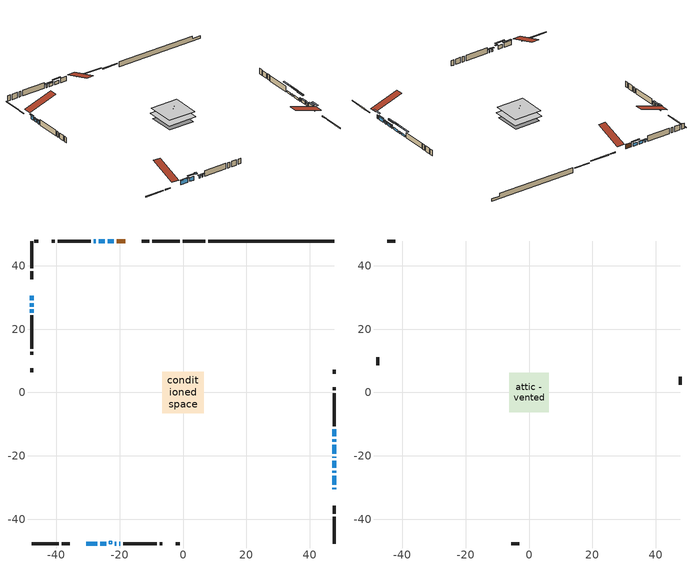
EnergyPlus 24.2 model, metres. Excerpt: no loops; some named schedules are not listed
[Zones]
conditioned space
 floor adiabatic (Floor4 construction): -1.8,-1.8 -1.8,1.8 1.8,1.8 1.8,-1.8 z0.46
 floor adiabatic (AdiabaticFloorConstruction): -6.54,-6.54 -6.54,6.54 6.54,6.54 6.54,-6.54 z0.46
 floor foundation (Slab1 construction): -5.75,-5.75 -5.75,5.75 5.75,5.75 5.75,-5.75 z-1.83
 floor foundation (Slab2 construction): -1.8,-1.8 -1.8,1.8 1.8,1.8 1.8,-1.8 z-0.23
 floor foundation (Slab3 construction): -2.02,-2.02 -2.02,2.02 2.02,2.02 2.02,-2.02 z0
 wall outside (RimJoist1 construction): -1.05,47.84 -9.7,47.84 / -47.84,-47.84 -39.19,-47.84 / -47.84,47.84 -47.84,39.19 / 47.84,-47.84 47.84,-39.19 z0.46:0.76
 wall outside (RimJoist2 construction): -10.63,47.84 -13.06,47.84 / -38.26,-47.84 -35.83,-47.84 / -47.84,38.26 -47.84,35.83 / 47.84,-38.26 47.84,-35.83 z0.46:0.76
 wall outside (AdiabaticWallConstruction 1): -18.27,47.84 -20.97,47.84 z0.46:2.49
 wall outside (AdiabaticWallConstruction): 47.84,-30.62 47.84,-30.06 / -47.84,28.16 -47.84,27.15 / 47.84,-20.6 47.84,-20.29 z0.46:2.09; -47.84,30.62 -47.84,29.09 / -30.62,-47.84 -27.06,-47.84 z0.46:2.49; -47.84,26.22 -47.84,25.25 / -26.13,-47.84 -24.25,-47.84 z0.46:2.14; 47.84,-29.13 47.84,-26.33 z0.46:2.24; 47.84,-25.41 47.84,-24.64 / 47.84,-23.71 47.84,-21.53 / -21.9,47.84 -23.78,47.84 / -24.71,47.84 -26.59,47.84 / -27.52,47.84 -28.13,47.84 z0.46:1.78; 47.84,-19.37 47.84,-16.47 / 47.84,-15.54 47.84,-14.78 / 47.84,-13.85 47.84,-11.66 / -21.52,-47.84 -21.01,-47.84 / -20.08,-47.84 -19.77,-47.84 z0.46:1.32
 wall outside (Wall1 construction): -29.06,47.84 -39.56,47.84 / -18.84,-47.84 -8.34,-47.84 / -47.84,24.32 -47.84,13.82 / 47.84,-10.73 47.84,-0.23 z0.46:2.9
 wall outside (Wall2 construction): -40.49,47.84 -41.38,47.84 / -7.41,-47.84 -6.52,-47.84 / -47.84,12.89 -47.84,11.99 / 47.84,0.7 47.84,1.59 z0.46:2.9
 wall outside (Wall6 construction): -45.68,47.84 -46.91,47.84 / -2.22,-47.84 -0.99,-47.84 / -47.84,7.7 -47.84,6.47 / 47.84,5.89 47.84,7.12 z0.46:2.9
 wall foundation (FoundationWall1 construction): 7.91,47.84,-1.83 7.91,47.84,0.46 43.85,47.84,0.46 43.85,47.84,-0.8 47.84,47.84,-0.8 47.84,47.84,-1.83
 wall foundation (FoundationWall2 construction): 6.98,47.84 -0.12,47.84 z-0.23:0.07
 window (WindowConstruction 11): 47.84,-30.62 47.84,-30.06 z0.46:2.08
 window (WindowConstruction 3): -47.84,30.62 -47.84,29.09 z0.46:2.49
 window (WindowConstruction 4): -47.84,28.16 -47.84,27.15 z0.46:2.08
 window (WindowConstruction 5): -30.62,-47.84 -27.06,-47.84 z0.46:2.49
 window (WindowConstruction 6): -47.84,26.22 -47.84,25.25 z0.46:2.14
 window (WindowConstruction 7): -26.13,-47.84 -24.25,-47.84 z0.46:2.14
 window (WindowConstruction 8): 47.84,-29.13 47.84,-26.33 z0.46:2.24
 window (WindowConstruction 9): 47.84,-25.4 47.84,-24.64 z0.46:1.78
 window (WindowConstruction 10): 47.84,-23.71 47.84,-21.53 z0.46:1.78
 window (WindowConstruction 12): 47.84,-20.6 47.84,-20.29 z0.46:2.08
 window (WindowConstruction 15): 47.84,-19.36 47.84,-16.47 z0.46:1.32
 window (WindowConstruction 16): 47.84,-15.54 47.84,-14.78 z0.46:1.32
 window (WindowConstruction 17): 47.84,-13.85 47.84,-11.66 z0.46:1.32
 window (WindowConstruction 13): -21.52,-47.84 -21.01,-47.84 z0.46:1.32
 window (WindowConstruction 14): -20.08,-47.84 -19.77,-47.84 z0.46:1.32
 window (WindowConstruction): -21.9,47.84 -23.78,47.84 z0.46:1.78
 window (WindowConstruction 1): -24.71,47.84 -26.59,47.84 z0.46:1.78
 window (WindowConstruction 2): -27.52,47.84 -28.13,47.84 z0.46:1.78
 door (Door): -18.27,47.84 -20.97,47.84 z0.46:2.49
 ceiling adiabatic (AdiabaticFloorConstruction): 6.54,-6.54 6.54,6.54 -6.54,6.54 -6.54,-6.54 z0.46
 roof outside (AdiabaticRoofConstruction): -22.45,-47.84,2.9 -22.45,-47.01,3.18 -23.32,-47.01,3.18 -23.32,-47.84,2.9
 skylight (SkylightConstruction): -22.45,-47.84,2.9 -22.45,-47.01,3.18 -23.32,-47.01,3.18 -23.32,-47.84,2.9
attic - vented
 floor to conditioned space (Floor1 construction Reversed): -6.22,-6.22 -6.22,6.22 6.22,6.22 6.22,-6.22 z2.9
 floor to conditioned space (Floor2 construction Reversed): -0.52,-0.52 -0.52,0.52 0.52,0.52 0.52,-0.52 z2.9
 floor to conditioned space (Floor3 construction Reversed): -1.96,-1.96 -1.96,1.96 1.96,1.96 1.96,-1.96 z2.9
 wall outside (Wall3 construction): -42.31,47.84 -44.75,47.84 / -5.59,-47.84 -3.15,-47.84 / -47.84,11.07 -47.84,8.63 / 47.84,2.52 47.84,4.96 z0.46:2.9
 roof outside (Roof1 construction): -17.34,47.84,2.9 -17.34,35.1,7.15 -13.99,35.1,7.15 -13.99,47.84,2.9; -31.54,-47.84,2.9 -31.54,-35.1,7.15 -34.9,-35.1,7.15 -34.9,-47.84,2.9; -47.84,31.54,2.9 -35.1,31.54,7.15 -35.1,34.9,7.15 -47.84,34.9,2.9; 47.84,-31.54,2.9 35.1,-31.54,7.15 35.1,-34.9,7.15 47.84,-34.9,2.9
shading: 47.84,-28.44 47.84,-32.23 48.45,-32.23 48.45,-28.44 z3.7; -47.84,28.94 -47.84,30.76 -48.45,30.76 -48.45,28.94 z2.64; -47.84,27 -47.84,28.31 -48.45,28.31 -48.45,27 z2.23; -26.91,-47.84 -30.76,-47.84 -30.76,-48.45 -26.91,-48.45 z2.64; -47.84,25.1 -47.84,26.37 -48.45,26.37 -48.45,25.1 z2.29; -22.88,-47.84 -27.5,-47.84 -27.5,-48.45 -22.88,-48.45 z3.5; 47.84,-26.18 47.84,-29.28 48.45,-29.28 48.45,-26.18 z2.39; 47.84,-24.49 47.84,-25.55 48.45,-25.55 48.45,-24.49 z1.93; 47.84,-21.38 47.84,-23.86 48.45,-23.86 48.45,-21.38 z1.93; 47.84,-18.68 47.84,-22.22 48.45,-22.22 48.45,-18.68 z3.7; 47.84,-13.67 47.84,-22.17 48.45,-22.17 48.45,-13.67 z4.12; 47.84,-11.98 47.84,-18.34 48.45,-18.34 48.45,-11.98 z4.12; 47.84,-8.86 47.84,-16.65 48.45,-16.65 48.45,-8.86 z4.12; -20.4,-47.84 -22.13,-47.84 -22.13,-48.45 -20.4,-48.45 z1.93; -19.16,-47.84 -20.69,-47.84 -20.69,-48.45 -19.16,-48.45 z1.93; -24.85,47.84 -20.83,47.84 -20.83,48.3 -24.85,48.3 z2.85; -26.74,47.84 -24.56,47.84 -24.56,48.45 -26.74,48.45 z1.93; -28.28,47.84 -27.37,47.84 -27.37,48.45 -28.28,48.45 z1.93
[Building]
Building 1: Terrain=Suburbs
[Site:Location]
Halifax Intl AP_NS: Latitude {deg}=44.88; Longitude {deg}=-63.51; Time Zone {hr}=-4; Elevation {m}=145; Keep Site Location Information=Yes
[Site:GroundTemperature:Shallow]
3.15511, 1.33576, 1.19006, 2.05344, 5.51939, 8.9692, 11.96, 13.8546, 14.0156, 12.4746, 9.56009, 6.2161
[Site:WaterMainsTemperature]
Calculation Method=Schedule; Temperature Schedule=mains temperature schedule
[Material] Roughness=Rough; Thermal Absorptance=0.9
Name | Thickness {m} | Conductivity {W/m-K} | Density {kg/m3} | Specific Heat {J/kg-K} | Solar Absorptance | Visible Absorptance
asphalt or fiberglass shingles | 0.00635 | 0.162714 | 1121.4 | 1465.45 | 0.4 | 0.4
asphalt or fiberglass shingles 1 | 0.00635 | 0.162714 | 1121.4 | 1465.45 | 0.7 | 0.7
ceiling loosefill ins | 0.338667 | 0.0480833 | 16.02 | 1046.75 | 0.7 | 0.7
ceiling loosefill ins 1 | 0.0846667 | 0.0480833 | 16.02 | 1046.75 | 0.7 | 0.7
ceiling loosefill ins 2 | 0.254 | 0.0480833 | 16.02 | 1046.75 | 0.7 | 0.7
ceiling stud and cavity | 0.1397 | 0.231302 | 65.682 | 1177.47 | 0.7 | 0.7
ceiling stud and cavity 1 | 0.1397 | 0.114649 | 65.682 | 1177.47 | 0.7 | 0.7
ceiling stud and cavity 2 | 0.1397 | 0.132671 | 65.682 | 1177.47 | 0.7 | 0.7
concrete 4.0 in. | 0.1016 | 1.803125 | 2242.8 | 837.4 | 0.7 | 0.7
concrete 8.0 in. | 0.2032 | 1.803125 | 2242.8 | 837.4 | 0.7 | 0.7
door material | 0.04445 | 0.053851 | 512.64 | 1214.23 | 0.7 | 0.7
exterior vertical ins | 0.00272699 | 0.029427 | 32.04 | 1214.23 | 0.7 | 0.7
exterior vertical ins 1 | 0.000518347 | 0.029427 | 32.04 | 1214.23 | 0.7 | 0.7
floor covering | 0.0127 | 0.0433444 | 54.468 | 1339.84 | 0.6 | 0.6
floor rigid ins; rim joist rigid ins; wall rigid ins | 0.051816 | 0.029427 | 32.04 | 1214.23 | 0.7 | 0.7
floor rigid ins 1; roof rigid ins; wall rigid ins 1 | 0.512978 | 0.029427 | 32.04 | 1214.23 | 0.7 | 0.7
floor stud and cavity | 0.1397 | 0.117729 | 92.3553 | 1139.71 | 0.7 | 0.7
floor stud and cavity 1 | 0.1397 | 1.75129 | 37.0049 | 1207.88 | 0.7 | 0.7
furniture material conditioned space 1 | 0.1524 | 0.115458 | 640.8 | 1214.23 | 0.6 | 0.6
gypsum board | 0.0127 | 0.160291 | 801 | 837.4 | 0.6 | 0.6
gypsum board 1 | 0.0127 | 0.160291 | 801 | 837.4 | 0.7 | 0.7
osb sheathing 0.5 in. | 0.0127 | 0.115458 | 512.64 | 1214.23 | 0.7 | 0.7
osb sheathing 0.75 in. | 0.01905 | 0.115458 | 512.64 | 1214.23 | 0.7 | 0.7
osb sheathing 2.0 in. | 0.0508 | 0.115458 | 512.64 | 1214.23 | 0.7 | 0.7
rim joist stud and cavity | 0.0508 | 0.0391144 | 125.044 | 1163.47 | 0.6 | 0.6
rim joist stud and cavity 1 | 0.0508 | 0.0393814 | 125.044 | 1163.47 | 0.6 | 0.6
roof stud and cavity | 0.18415 | 1.78685 | 37.0049 | 1207.88 | 0.6 | 0.6
wall stud and cavity | 0.1397 | 0.192572 | 139.0536 | 1170.24 | 0.7 | 0.7
wall stud and cavity 1 | 0.1397 | 0.443252 | 139.0536 | 1170.24 | 0.7 | 0.7
wall stud and cavity 2 | 0.0889 | 6.9971 | 50.32683 | 1063.81 | 0.6 | 0.6
wall stud and cavity 3 | 0.1397 | 0.709132 | 139.0536 | 1170.24 | 0.7 | 0.7
wall stud and cavity 4 | 0.0889 | 0.380278 | 52.3479 | 1209.89 | 0.7 | 0.7
wall stud and cavity 5 | 0.0889 | 0.391764 | 83.0341 | 1211.67 | 0.7 | 0.7
wood siding | 0.0254 | 0.102417 | 544.68 | 1172.36 | 0.4 | 0.4
wood siding 1 | 0.00254 | 0.102417 | 544.68 | 1172.36 | 0.4 | 0.4
wood siding 2; wood siding 3; wood siding 4 | 0.0254 | 0.102417 | 544.68 | 1172.36 | 0.7 | 0.7
[WindowMaterial:SimpleGlazingSystem]
Name | U-Factor {W/m2-K} | Solar Heat Gain Coefficient
SkylightMaterial | 2.6563 | 0.6015
WindowMaterial | 1.94301 | 0.59
WindowMaterial 1 | 2.08553 | 0.5
WindowMaterial 10 | 2.765186 | 0.62
WindowMaterial 11 | 2.63573 | 0.35
WindowMaterial 12 | 2.750991 | 0.58
WindowMaterial 13 | 2.62437 | 0.34
WindowMaterial 14 | 1.975944 | 0.57
WindowMaterial 15 | 2.08837 | 0.49
WindowMaterial 16 | 1.989 | 0.56
WindowMaterial 2 | 2.06282 | 0.54
WindowMaterial 3 | 2.02875 | 0.54
WindowMaterial 4 | 2.04522 | 0.55
WindowMaterial 5 | 2.03159 | 0.54
WindowMaterial 6 | 1.92144 | 0.61
WindowMaterial 7 | 1.893613 | 0.62
WindowMaterial 8 | 2.04351 | 0.53
WindowMaterial 9 | 1.93393 | 0.6
[Construction]
AdiabaticFloorConstruction: floor stud and cavity 1, floor rigid ins 1, osb sheathing 0.75 in., floor covering
AdiabaticRoofConstruction: asphalt or fiberglass shingles 1, roof rigid ins, osb sheathing 0.75 in., roof stud and cavity
AdiabaticWallConstruction: wood siding 3, wall rigid ins 1, wall stud and cavity 4, gypsum board
AdiabaticWallConstruction 1: wood siding 4, wall rigid ins 1, wall stud and cavity 4, gypsum board
Door: door material
Floor1 construction Reversed: gypsum board, ceiling stud and cavity, ceiling loosefill ins
Floor2 construction Reversed: gypsum board, ceiling stud and cavity 1, ceiling loosefill ins 1
Floor3 construction Reversed: gypsum board, ceiling stud and cavity 2, ceiling loosefill ins 2
Floor4 construction: floor stud and cavity, floor rigid ins, osb sheathing 0.75 in., floor covering
FoundationWall1 construction; FoundationWall2 construction: concrete 8.0 in., gypsum board 1
furniture construction conditioned space 1: furniture material conditioned space 1
PartitionWallConstruction: gypsum board, wall stud and cavity 5, gypsum board
RimJoist1 construction: wood siding 2, rim joist rigid ins, osb sheathing 2.0 in., rim joist stud and cavity
RimJoist2 construction: wood siding 2, rim joist rigid ins, osb sheathing 2.0 in., rim joist stud and cavity 1
Roof1 construction: asphalt or fiberglass shingles
SkylightConstruction: SkylightMaterial
Slab1 construction; Slab2 construction; Slab3 construction: concrete 4.0 in.
Wall1 construction: wood siding, wall rigid ins, osb sheathing 0.5 in., wall stud and cavity, gypsum board
Wall2 construction: wood siding, wall rigid ins, osb sheathing 0.5 in., wall stud and cavity 1, gypsum board
Wall3 construction: wood siding 1, wall stud and cavity 2
Wall6 construction: wood siding, wall rigid ins, osb sheathing 0.5 in., wall stud and cavity 3, gypsum board
WindowConstruction; WindowConstruction 1: WindowMaterial
WindowConstruction 10: WindowMaterial 9
WindowConstruction 11: WindowMaterial 10
WindowConstruction 12: WindowMaterial 11
WindowConstruction 13: WindowMaterial 12
WindowConstruction 14: WindowMaterial 13
WindowConstruction 15: WindowMaterial 14
WindowConstruction 16: WindowMaterial 15
WindowConstruction 17: WindowMaterial 16
WindowConstruction 2: WindowMaterial 1
WindowConstruction 3: WindowMaterial 2
WindowConstruction 4: WindowMaterial 3
WindowConstruction 5: WindowMaterial 4
WindowConstruction 6: WindowMaterial 5
WindowConstruction 7: WindowMaterial 6
WindowConstruction 8: WindowMaterial 7
WindowConstruction 9: WindowMaterial 8
[Zone] Multiplier=1; Part of Total Floor Area=Yes
Name | Volume {m3}
attic - vented | 118.796
conditioned space | 775.3
[Space]
Name | Zone | Volume {m3}
attic - vented 1 | attic - vented | 118.796
conditioned space 1 | conditioned space | 775.3
[ZoneInfiltration:EffectiveLeakageArea]
infil attic - vented 1: Zone or Space=attic - vented 1; Schedule=Always On Discrete; Effective Air Leakage Area {cm2}=6130.52; Stack Coefficient=0.000464928; Wind Coefficient=1.45684e-05
[ZoneMixing]
whole house fan mix: Zone or Space=attic - vented; Schedule=Always On Continuous; Design Flow Rate Calculation Method=Flow/Zone; Design Flow Rate {m3/s}=0; Source Zone or Space=conditioned space
[SurfaceProperty:ExposedFoundationPerimeter] Exposed Perimeter Calculation Method=TotalExposedPerimeter
Name | Total Exposed Perimeter {m}
Slab1 | 39.929
Slab2 | 7.10199
Slab3 | 11.582
[InternalMass] Zone or ZoneList=conditioned space; Space or SpaceList=conditioned space 1
Name | Construction | Surface Area {m2}
furniture mass conditioned space 1 | furniture construction conditioned space 1 | 138.368
partition wall mass | PartitionWallConstruction | 332.93
[Lights]
interior lighting: Zone or ZoneList or Space or SpaceList=conditioned space 1; Schedule=interior lighting schedule; Design Level Calculation Method=LightingLevel; Lighting Level {W}=343.2; Return Air Fraction=0; Fraction Radiant=0.6; Fraction Visible=0.2; Fraction Replaceable=1
[People]
occupants: Zone or ZoneList or Space or SpaceList=conditioned space 1; Number of People Schedule=occupants schedule; Number of People Calculation Method=People; Number of People=3; Fraction Radiant=0.314171; Sensible Heat Fraction=0.56303; Activity Level Schedule=occupants activity schedule; Carbon Dioxide Generation Rate {m3/s-W}=0; Enable ASHRAE 55 Comfort Warnings=No; Mean Radiant Temperature Calculation Type=EnclosureAveraged
[ElectricEquipment] Zone or ZoneList or Space or SpaceList=conditioned space 1; Design Level Calculation Method=EquipmentLevel
Name | Schedule | Design Level {W} | Fraction Latent | Fraction Radiant | Fraction Lost
clothes dryer | clothes dryer schedule | 140.772 | 0.015 | 0.081 | 0.85
clothes washer | clothes washer schedule | 32.1985 | 0.03 | 0.162 | 0.7
cooking range | cooking range schedule | 215.147 | 0.08 | 0.432 | 0.2
dishwasher | dishwasher schedule | 66.8632 | 0.3 | 0.18 | 0.4
fridge | fridge schedule | 72.9452 | 0 | 0.6 | 0
mech vent bath fan 0 | mech vent bath fan 0 schedule | 50.2 | 0 | 0 | 1
mech vent house fan | mech vent house fan schedule | 0 | 0 | 0 | 1
mech vent house fan cfis | mech vent house fan cfis schedule | 0 | 0 | 0 | 0
misc plug loads | misc plug loads schedule | 494.7 | 0.045 | 0.513 | 0.1
whole house fan | Always On Discrete | 0 | 0 | 0 | 1
[OtherEquipment] Zone or ZoneList or Space or SpaceList=conditioned space 1; Design Level Calculation Method=EquipmentLevel
Name | Fuel Type | Schedule | Design Level {W} | Fraction Latent | Fraction Radiant | Fraction Lost
clothes dryer 1 | Electricity | clothes dryer schedule | 0 | 0.015 | 0.081 | 0.85
cooking range 1 | Electricity | cooking range schedule | 0 | 0.08 | 0.432 | 0.2
general water use latent | None | general water use schedule | 62.594 | 1 | 0 | 0
general water use sensible | None | general water use schedule | -61.6891 | 0 | 0.6 | 0
mech vent house fan latent load | None | Always On Discrete | 0 | 1 | 0 | 0
mech vent house fan sensible load | None | Always On Discrete | 0 | 0 | 0 | 0
water heater energy adjustment1 | Electricity | Always On Discrete | 0.01 | 0 | 0 | 1
[ZoneInfiltration:DesignFlowRate] Zone or ZoneList or Space or SpaceList=conditioned space 1; Schedule=Always On Discrete; Design Flow Rate Calculation Method=Flow/Zone; Design Flow Rate {m3/s}=0
infil flow; natural vent flow; whole house fan flow
[Foundation:Kiva] Initial Indoor Air Temperature {C}=18; Wall Depth Below Slab {m}=0.2032
Name | Wall Height Above Grade {m} | Custom Block Material Name 1 | Custom Block Depth 1 {m} | Custom Block X Position 1 {m} | Custom Block Z Position 1 {m}
Foundation Kiva 1 | 0.460004 | exterior vertical ins | 2.28999 | 0.2159 | 0
Foundation Kiva 2 | 0.0700126 | exterior vertical ins 1 | 0.300015 | 0.2159 | 0
Foundation Kiva 3 | 0.1016
[Foundation:Kiva:Settings]
Soil Conductivity {W/m-K}=0.849921; Soil Density {kg/m3}=1842.3; Soil Specific Heat {J/kg-K}=418.7; Ground Solar Absorptivity=0.9; Ground Thermal Absorptivity=0.9; Ground Surface Roughness {m}=0.03; Far-Field Width {m}=40; Deep-Ground Boundary Condition=ZeroFlux; Deep-Ground Depth {m}=40; Minimum Cell Dimension {m}=0.2; Maximum Cell Growth Coefficient=3; Simulation Timestep=Timestep
[Exterior:Lights]
exterior lighting: Schedule=exterior lighting schedule; Design Level {W}=75.6
[Schedule:Constant]
Name | Hourly Value
Always On Continuous; mech vent house fan schedule; mech vent house fan cfis schedule; Always On Discrete | 1
occupants activity schedule | 117.228
fridge schedule | 0
[Schedule:Week:Daily]
interior lighting schedule Week Rule - Jan1-Jan27: interior lighting schedule day, interior lighting schedule day, interior lighting schedule day, interior lighting schedule day, interior lighting schedule day, interior lighting schedule day, interior lighting schedule day, interior lighting schedule default day, interior lighting schedule default day, interior lighting schedule default day, interior lighting schedule default day, interior lighting schedule default day
interior lighting schedule Week Rule - Jan28-Feb3: interior lighting schedule day, interior lighting schedule day, interior lighting schedule day, interior lighting schedule day, interior lighting schedule day 1, interior lighting schedule day 1, interior lighting schedule day 1, interior lighting schedule default day, interior lighting schedule default day, interior lighting schedule default day, interior lighting schedule default day, interior lighting schedule default day
interior lighting schedule Week Rule - Feb4-Feb24: interior lighting schedule day 1, interior lighting schedule day 1, interior lighting schedule day 1, interior lighting schedule day 1, interior lighting schedule day 1, interior lighting schedule day 1, interior lighting schedule day 1, interior lighting schedule default day, interior lighting schedule default day, interior lighting schedule default day, interior lighting schedule default day, interior lighting schedule default day
interior lighting schedule Week Rule - Feb25-Mar3: interior lighting schedule day 1, interior lighting schedule day 1, interior lighting schedule day 1, interior lighting schedule day 1, interior lighting schedule day 2, interior lighting schedule day 2, interior lighting schedule day 2, interior lighting schedule default day, interior lighting schedule default day, interior lighting schedule default day, interior lighting schedule default day, interior lighting schedule default day
interior lighting schedule Week Rule - Mar4-Mar31: interior lighting schedule day 2, interior lighting schedule day 2, interior lighting schedule day 2, interior lighting schedule day 2, interior lighting schedule day 2, interior lighting schedule day 2, interior lighting schedule day 2, interior lighting schedule default day, interior lighting schedule default day, interior lighting schedule default day, interior lighting schedule default day, interior lighting schedule default day
interior lighting schedule Week Rule - Apr1-Apr28: interior lighting schedule day 3, interior lighting schedule day 3, interior lighting schedule day 3, interior lighting schedule day 3, interior lighting schedule day 3, interior lighting schedule day 3, interior lighting schedule day 3, interior lighting schedule default day, interior lighting schedule default day, interior lighting schedule default day, interior lighting schedule default day, interior lighting schedule default day
interior lighting schedule Week Rule - Apr29-May5: interior lighting schedule day 3, interior lighting schedule day 3, interior lighting schedule day 4, interior lighting schedule day 4, interior lighting schedule day 4, interior lighting schedule day 4, interior lighting schedule day 4, interior lighting schedule default day, interior lighting schedule default day, interior lighting schedule default day, interior lighting schedule default day, interior lighting schedule default day
interior lighting schedule Week Rule - May6-May26: interior lighting schedule day 4, interior lighting schedule day 4, interior lighting schedule day 4, interior lighting schedule day 4, interior lighting schedule day 4, interior lighting schedule day 4, interior lighting schedule day 4, interior lighting schedule default day, interior lighting schedule default day, interior lighting schedule default day, interior lighting schedule default day, interior lighting schedule default day
interior lighting schedule Week Rule - May27-Jun2: interior lighting schedule day 4, interior lighting schedule day 4, interior lighting schedule day 4, interior lighting schedule day 4, interior lighting schedule day 4, interior lighting schedule day 5, interior lighting schedule day 5, interior lighting schedule default day, interior lighting schedule default day, interior lighting schedule default day, interior lighting schedule default day, interior lighting schedule default day
interior lighting schedule Week Rule - Jun3-Jun30: interior lighting schedule day 5, interior lighting schedule day 5, interior lighting schedule day 5, interior lighting schedule day 5, interior lighting schedule day 5, interior lighting schedule day 5, interior lighting schedule day 5, interior lighting schedule default day, interior lighting schedule default day, interior lighting schedule default day, interior lighting schedule default day, interior lighting schedule default day
interior lighting schedule Week Rule - Jul1-Jul28: interior lighting schedule day 6, interior lighting schedule day 6, interior lighting schedule day 6, interior lighting schedule day 6, interior lighting schedule day 6, interior lighting schedule day 6, interior lighting schedule day 6, interior lighting schedule default day, interior lighting schedule default day, interior lighting schedule default day, interior lighting schedule default day, interior lighting schedule default day
interior lighting schedule Week Rule - Jul29-Aug4: interior lighting schedule day 6, interior lighting schedule day 6, interior lighting schedule day 6, interior lighting schedule day 7, interior lighting schedule day 7, interior lighting schedule day 7, interior lighting schedule day 7, interior lighting schedule default day, interior lighting schedule default day, interior lighting schedule default day, interior lighting schedule default day, interior lighting schedule default day
interior lighting schedule Week Rule - Aug5-Aug25: interior lighting schedule day 7, interior lighting schedule day 7, interior lighting schedule day 7, interior lighting schedule day 7, interior lighting schedule day 7, interior lighting schedule day 7, interior lighting schedule day 7, interior lighting schedule default day, interior lighting schedule default day, interior lighting schedule default day, interior lighting schedule default day, interior lighting schedule default day
interior lighting schedule Week Rule - Aug26-Sep1: interior lighting schedule day 7, interior lighting schedule day 7, interior lighting schedule day 7, interior lighting schedule day 7, interior lighting schedule day 7, interior lighting schedule day 7, interior lighting schedule day 8, interior lighting schedule default day, interior lighting schedule default day, interior lighting schedule default day, interior lighting schedule default day, interior lighting schedule default day
interior lighting schedule Week Rule - Sep2-Sep29: interior lighting schedule day 8, interior lighting schedule day 8, interior lighting schedule day 8, interior lighting schedule day 8, interior lighting schedule day 8, interior lighting schedule day 8, interior lighting schedule day 8, interior lighting schedule default day, interior lighting schedule default day, interior lighting schedule default day, interior lighting schedule default day, interior lighting schedule default day
interior lighting schedule Week Rule - Sep30-Oct6: interior lighting schedule day 8, interior lighting schedule day 9, interior lighting schedule day 9, interior lighting schedule day 9, interior lighting schedule day 9, interior lighting schedule day 9, interior lighting schedule day 9, interior lighting schedule default day, interior lighting schedule default day, interior lighting schedule default day, interior lighting schedule default day, interior lighting schedule default day
interior lighting schedule Week Rule - Oct7-Oct27: interior lighting schedule day 9, interior lighting schedule day 9, interior lighting schedule day 9, interior lighting schedule day 9, interior lighting schedule day 9, interior lighting schedule day 9, interior lighting schedule day 9, interior lighting schedule default day, interior lighting schedule default day, interior lighting schedule default day, interior lighting schedule default day, interior lighting schedule default day
interior lighting schedule Week Rule - Oct28-Nov3: interior lighting schedule day 9, interior lighting schedule day 9, interior lighting schedule day 9, interior lighting schedule day 9, interior lighting schedule day 10, interior lighting schedule day 10, interior lighting schedule day 10, interior lighting schedule default day, interior lighting schedule default day, interior lighting schedule default day, interior lighting schedule default day, interior lighting schedule default day
interior lighting schedule Week Rule - Nov4-Nov24: interior lighting schedule day 10, interior lighting schedule day 10, interior lighting schedule day 10, interior lighting schedule day 10, interior lighting schedule day 10, interior lighting schedule day 10, interior lighting schedule day 10, interior lighting schedule default day, interior lighting schedule default day, interior lighting schedule default day, interior lighting schedule default day, interior lighting schedule default day
interior lighting schedule Week Rule - Nov25-Dec1: interior lighting schedule day 10, interior lighting schedule day 10, interior lighting schedule day 10, interior lighting schedule day 10, interior lighting schedule day 10, interior lighting schedule day 10, interior lighting schedule day 11, interior lighting schedule default day, interior lighting schedule default day, interior lighting schedule default day, interior lighting schedule default day, interior lighting schedule default day
interior lighting schedule Week Rule - Dec2-Dec31: interior lighting schedule day 11, interior lighting schedule day 11, interior lighting schedule day 11, interior lighting schedule day 11, interior lighting schedule day 11, interior lighting schedule day 11, interior lighting schedule day 11, interior lighting schedule default day, interior lighting schedule default day, interior lighting schedule default day, interior lighting schedule default day, interior lighting schedule default day
occupants schedule Week Rule - Jan1-Dec31: occupants schedule day, occupants schedule day, occupants schedule day, occupants schedule day, occupants schedule day, occupants schedule day, occupants schedule day, occupants schedule default day, occupants schedule default day, occupants schedule default day, occupants schedule default day, occupants schedule default day
clothes dryer schedule Week Rule - Jan1-Dec31: clothes dryer schedule day, clothes dryer schedule day, clothes dryer schedule day, clothes dryer schedule day, clothes dryer schedule day, clothes dryer schedule day, clothes dryer schedule day, clothes dryer schedule default day, clothes dryer schedule default day, clothes dryer schedule default day, clothes dryer schedule default day, clothes dryer schedule default day
clothes washer schedule Week Rule - Jan1-Dec31: clothes washer schedule day, clothes washer schedule day, clothes washer schedule day, clothes washer schedule day, clothes washer schedule day, clothes washer schedule day, clothes washer schedule day, clothes washer schedule default day, clothes washer schedule default day, clothes washer schedule default day, clothes washer schedule default day, clothes washer schedule default day
cooking range schedule Week Rule - Jan1-Dec31: cooking range schedule day, cooking range schedule day, cooking range schedule day, cooking range schedule day, cooking range schedule day, cooking range schedule day, cooking range schedule day, cooking range schedule default day, cooking range schedule default day, cooking range schedule default day, cooking range schedule default day, cooking range schedule default day
dishwasher schedule Week Rule - Jan1-Dec31: dishwasher schedule day, dishwasher schedule day, dishwasher schedule day, dishwasher schedule day, dishwasher schedule day, dishwasher schedule day, dishwasher schedule day, dishwasher schedule default day, dishwasher schedule default day, dishwasher schedule default day, dishwasher schedule default day, dishwasher schedule default day
mech vent bath fan 0 schedule Week Rule - Jan1-Dec31: mech vent bath fan 0 schedule day, mech vent bath fan 0 schedule day, mech vent bath fan 0 schedule day, mech vent bath fan 0 schedule day, mech vent bath fan 0 schedule day, mech vent bath fan 0 schedule day, mech vent bath fan 0 schedule day, mech vent bath fan 0 schedule default day, mech vent bath fan 0 schedule default day, mech vent bath fan 0 schedule default day, mech vent bath fan 0 schedule default day, mech vent bath fan 0 schedule default day
misc plug loads schedule Week Rule - Jan1-Dec31: misc plug loads schedule day, misc plug loads schedule day, misc plug loads schedule day, misc plug loads schedule day, misc plug loads schedule day, misc plug loads schedule day, misc plug loads schedule day, misc plug loads schedule default day, misc plug loads schedule default day, misc plug loads schedule default day, misc plug loads schedule default day, misc plug loads schedule default day
general water use schedule Week Rule - Jan1-Dec31: general water use schedule day, general water use schedule day, general water use schedule day, general water use schedule day, general water use schedule day, general water use schedule day, general water use schedule day, general water use schedule default day, general water use schedule default day, general water use schedule default day, general water use schedule default day, general water use schedule default day
exterior lighting schedule Week Rule - Jan1-Jan27: exterior lighting schedule day, exterior lighting schedule day, exterior lighting schedule day, exterior lighting schedule day, exterior lighting schedule day, exterior lighting schedule day, exterior lighting schedule day, exterior lighting schedule default day, exterior lighting schedule default day, exterior lighting schedule default day, exterior lighting schedule default day, exterior lighting schedule default day
exterior lighting schedule Week Rule - Jan28-Feb3: exterior lighting schedule day, exterior lighting schedule day, exterior lighting schedule day, exterior lighting schedule day, exterior lighting schedule day 1, exterior lighting schedule day 1, exterior lighting schedule day 1, exterior lighting schedule default day, exterior lighting schedule default day, exterior lighting schedule default day, exterior lighting schedule default day, exterior lighting schedule default day
exterior lighting schedule Week Rule - Feb4-Feb24: exterior lighting schedule day 1, exterior lighting schedule day 1, exterior lighting schedule day 1, exterior lighting schedule day 1, exterior lighting schedule day 1, exterior lighting schedule day 1, exterior lighting schedule day 1, exterior lighting schedule default day, exterior lighting schedule default day, exterior lighting schedule default day, exterior lighting schedule default day, exterior lighting schedule default day
exterior lighting schedule Week Rule - Feb25-Mar3: exterior lighting schedule day 1, exterior lighting schedule day 1, exterior lighting schedule day 1, exterior lighting schedule day 1, exterior lighting schedule day 2, exterior lighting schedule day 2, exterior lighting schedule day 2, exterior lighting schedule default day, exterior lighting schedule default day, exterior lighting schedule default day, exterior lighting schedule default day, exterior lighting schedule default day
exterior lighting schedule Week Rule - Mar4-Mar31: exterior lighting schedule day 2, exterior lighting schedule day 2, exterior lighting schedule day 2, exterior lighting schedule day 2, exterior lighting schedule day 2, exterior lighting schedule day 2, exterior lighting schedule day 2, exterior lighting schedule default day, exterior lighting schedule default day, exterior lighting schedule default day, exterior lighting schedule default day, exterior lighting schedule default day
exterior lighting schedule Week Rule - Apr1-Apr28: exterior lighting schedule day 3, exterior lighting schedule day 3, exterior lighting schedule day 3, exterior lighting schedule day 3, exterior lighting schedule day 3, exterior lighting schedule day 3, exterior lighting schedule day 3, exterior lighting schedule default day, exterior lighting schedule default day, exterior lighting schedule default day, exterior lighting schedule default day, exterior lighting schedule default day
[Schedule:Year]
interior lighting schedule: interior lighting schedule Week Rule - Jan1-Jan27, 1, 1, 1, 27, interior lighting schedule Week Rule - Jan28-Feb3, 1, 28, 2, 3, interior lighting schedule Week Rule - Feb4-Feb24, 2, 4, 2, 24, interior lighting schedule Week Rule - Feb25-Mar3, 2, 25, 3, 3, interior lighting schedule Week Rule - Mar4-Mar31, 3, 4, 3, 31, interior lighting schedule Week Rule - Apr1-Apr28, 4, 1, 4, 28, interior lighting schedule Week Rule - Apr29-May5, 4, 29, 5, 5, interior lighting schedule Week Rule - May6-May26, 5, 6, 5, 26, interior lighting schedule Week Rule - May27-Jun2, 5, 27, 6, 2, interior lighting schedule Week Rule - Jun3-Jun30, 6, 3, 6, 30, interior lighting schedule Week Rule - Jul1-Jul28, 7, 1, 7, 28, interior lighting schedule Week Rule - Jul29-Aug4, 7, 29, 8, 4, interior lighting schedule Week Rule - Aug5-Aug25, 8, 5, 8, 25, interior lighting schedule Week Rule - Aug26-Sep1, 8, 26, 9, 1, interior lighting schedule Week Rule - Sep2-Sep29, 9, 2, 9, 29, interior lighting schedule Week Rule - Sep30-Oct6, 9, 30, 10, 6, interior lighting schedule Week Rule - Oct7-Oct27, 10, 7, 10, 27, interior lighting schedule Week Rule - Oct28-Nov3, 10, 28, 11, 3, interior lighting schedule Week Rule - Nov4-Nov24, 11, 4, 11, 24, interior lighting schedule Week Rule - Nov25-Dec1, 11, 25, 12, 1, interior lighting schedule Week Rule - Dec2-Dec31, 12, 2, 12, 31
occupants schedule: occupants schedule Week Rule - Jan1-Dec31, 1, 1, 12, 31
clothes dryer schedule: clothes dryer schedule Week Rule - Jan1-Dec31, 1, 1, 12, 31
clothes washer schedule: clothes washer schedule Week Rule - Jan1-Dec31, 1, 1, 12, 31
cooking range schedule: cooking range schedule Week Rule - Jan1-Dec31, 1, 1, 12, 31
dishwasher schedule: dishwasher schedule Week Rule - Jan1-Dec31, 1, 1, 12, 31
mech vent bath fan 0 schedule: mech vent bath fan 0 schedule Week Rule - Jan1-Dec31, 1, 1, 12, 31
misc plug loads schedule: misc plug loads schedule Week Rule - Jan1-Dec31, 1, 1, 12, 31
general water use schedule: general water use schedule Week Rule - Jan1-Dec31, 1, 1, 12, 31
exterior lighting schedule: exterior lighting schedule Week Rule - Jan1-Jan27, 1, 1, 1, 27, exterior lighting schedule Week Rule - Jan28-Feb3, 1, 28, 2, 3, exterior lighting schedule Week Rule - Feb4-Feb24, 2, 4, 2, 24, exterior lighting schedule Week Rule - Feb25-Mar3, 2, 25, 3, 3, exterior lighting schedule Week Rule - Mar4-Mar31, 3, 4, 3, 31, exterior lighting schedule Week Rule - Apr1-Apr28, 4, 1, 4, 28, exterior lighting schedule Week Rule - Apr29-May5, 4, 29, 5, 5, exterior lighting schedule Week Rule - May6-May26, 5, 6, 5, 26, exterior lighting schedule Week Rule - May27-Jun2, 5, 27, 6, 2, exterior lighting schedule Week Rule - Jun3-Jun30, 6, 3, 6, 30, exterior lighting schedule Week Rule - Jul1-Jul28, 7, 1, 7, 28, exterior lighting schedule Week Rule - Jul29-Aug4, 7, 29, 8, 4, exterior lighting schedule Week Rule - Aug5-Aug25, 8, 5, 8, 25, exterior lighting schedule Week Rule - Aug26-Sep1, 8, 26, 9, 1, exterior lighting schedule Week Rule - Sep2-Sep29, 9, 2, 9, 29, exterior lighting schedule Week Rule - Sep30-Oct6, 9, 30, 10, 6, exterior lighting schedule Week Rule - Oct7-Oct27, 10, 7, 10, 27, exterior lighting schedule Week Rule - Oct28-Nov3, 10, 28, 11, 3, exterior lighting schedule Week Rule - Nov4-Nov24, 11, 4, 11, 24, exterior lighting schedule Week Rule - Nov25-Dec1, 11, 25, 12, 1, exterior lighting schedule Week Rule - Dec2-Dec31, 12, 2, 12, 31
[Schedule:Compact]
mains temperature schedule: Through: 01/01, For: AllDays, Until: 24:00, 7.41, Through: 01/02, For: AllDays, Until: 24:00, 7.34833, Through: 01/03, For: AllDays, Until: 24:00, 7.28778, Through: 01/04, For: AllDays, Until: 24:00, 7.22889, Through: 01/05, For: AllDays, Until: 24:00, 7.17056, Through: 01/06, For: AllDays, Until: 24:00, 7.11333, Through: 01/07, For: AllDays, Until: 24:00, 7.05722, Through: 01/08, For: AllDays, Until: 24:00, 7.00167, Through: 01/09, For: AllDays, Until: 24:00, 6.94778, Through: 01/10, For: AllDays, Until: 24:00, 6.895, Through: 01/11, For: AllDays, Until: 24:00, 6.84333, Through: 01/12, For: AllDays, Until: 24:00, 6.79278, Through: 01/13, For: AllDays, Until: 24:00, 6.74389, Through: 01/14, For: AllDays, Until: 24:00, 6.69556, Through: 01/15, For: AllDays, Until: 24:00, 6.64889, Through: 01/16, For: AllDays, Until: 24:00, 6.60278, Through: 01/17, For: AllDays, Until: 24:00, 6.55833, Through: 01/18, For: AllDays, Until: 24:00, 6.515, Through: 01/19, For: AllDays, Until: 24:00, 6.47333, Through: 01/20, For: AllDays, Until: 24:00, 6.43278, Through: 01/21, For: AllDays, Until: 24:00, 6.39333, Through: 01/22, For: AllDays, Until: 24:00, 6.355, Through: 01/23, For: AllDays, Until: 24:00, 6.31833, Through: 01/24, For: AllDays, Until: 24:00, 6.28278, Through: 01/25, For: AllDays, Until: 24:00, 6.24889, Through: 01/26, For: AllDays, Until: 24:00, 6.21611, Through: 01/27, For: AllDays, Until: 24:00, 6.18444, Through: 01/28, For: AllDays, Until: 24:00, 6.15444, Through: 01/29, For: AllDays, Until: 24:00, 6.12556, Through: 01/30, For: AllDays, Until: 24:00, 6.09833, Through: 01/31, For: AllDays, Until: 24:00, 6.07222, Through: 02/01, For: AllDays, Until: 24:00, 6.04778, Through: 02/02, For: AllDays, Until: 24:00, 6.02444, Through: 02/03, For: AllDays, Until: 24:00, 6.00278, Through: 02/04, For: AllDays, Until: 24:00, 5.98222, Through: 02/05, For: AllDays, Until: 24:00, 5.96333, Through: 02/06, For: AllDays, Until: 24:00, 5.94556, Through: 02/07, For: AllDays, Until: 24:00, 5.92944, Through: 02/08, For: AllDays, Until: 24:00, 5.915, Through: 02/09, For: AllDays, Until: 24:00, 5.90167, Through: 02/10, For: AllDays, Until: 24:00, 5.89, Through: 02/11, For: AllDays, Until: 24:00, 5.87944, Through: 02/12, For: AllDays, Until: 24:00, 5.87056, Through: 02/13, For: AllDays, Until: 24:00, 5.86333, Through: 02/14, For: AllDays, Until: 24:00, 5.85722, Through: 02/15, For: AllDays, Until: 24:00, 5.85278, Through: 02/16, For: AllDays, Until: 24:00, 5.84944, Through: 02/17, For: AllDays, Until: 24:00, 5.84833, Through: 02/18, For: AllDays, Until: 24:00, 5.84778, Through: 02/19, For: AllDays, Until: 24:00, 5.84944, Through: 02/20, For: AllDays, Until: 24:00, 5.85167, Through: 02/21, For: AllDays, Until: 24:00, 5.85611, Through: 02/22, For: AllDays, Until: 24:00, 5.86167, Through: 02/23, For: AllDays, Until: 24:00, 5.86889, Through: 02/24, For: AllDays, Until: 24:00, 5.87722, Through: 02/25, For: AllDays, Until: 24:00, 5.88722, Through: 02/26, For: AllDays, Until: 24:00, 5.89889, Through: 02/27, For: AllDays, Until: 24:00, 5.91167, Through: 02/28, For: AllDays, Until: 24:00, 5.92611, Through: 03/01, For: AllDays, Until: 24:00, 5.94222, Through: 03/02, For: AllDays, Until: 24:00, 5.95944, Through: 03/03, For: AllDays, Until: 24:00, 5.97778, Through: 03/04, For: AllDays, Until: 24:00, 5.99778, Through: 03/05, For: AllDays, Until: 24:00, 6.01944, Through: 03/06, For: AllDays, Until: 24:00, 6.04222, Through: 03/07, For: AllDays, Until: 24:00, 6.06667, Through: 03/08, For: AllDays, Until: 24:00, 6.09222, Through: 03/09, For: AllDays, Until: 24:00, 6.11944, Through: 03/10, For: AllDays, Until: 24:00, 6.14778, Through: 03/11, For: AllDays, Until: 24:00, 6.17722, Through: 03/12, For: AllDays, Until: 24:00, 6.20833, Through: 03/13, For: AllDays, Until: 24:00, 6.24111, Through: 03/14, For: AllDays, Until: 24:00, 6.275, Through: 03/15, For: AllDays, Until: 24:00, 6.31, Through: 03/16, For: AllDays, Until: 24:00, 6.34667, Through: 03/17, For: AllDays, Until: 24:00, 6.38444, Through: 03/18, For: AllDays, Until: 24:00, 6.42333, Through: 03/19, For: AllDays, Until: 24:00, 6.46389, Through: 03/20, For: AllDays, Until: 24:00, 6.50556, Through: 03/21, For: AllDays, Until: 24:00, 6.54833, Through: 03/22, For: AllDays, Until: 24:00, 6.59278, Through: 03/23, For: AllDays, Until: 24:00, 6.63833, Through: 03/24, For: AllDays, Until: 24:00, 6.685, Through: 03/25, For: AllDays, Until: 24:00, 6.73278, Through: 03/26, For: AllDays, Until: 24:00, 6.78167, Through: 03/27, For: AllDays, Until: 24:00, 6.83167, Through: 03/28, For: AllDays, Until: 24:00, 6.88333, Through: 03/29, For: AllDays, Until: 24:00, 6.93611, Through: 03/30, For: AllDays, Until: 24:00, 6.98944, Through: 03/31, For: AllDays, Until: 24:00, 7.04444, Through: 04/01, For: AllDays, Until: 24:00, 7.1, Through: 04/02, For: AllDays, Until: 24:00, 7.15722, Through: 04/03, For: AllDays, Until: 24:00, 7.21556, Through: 04/04, For: AllDays, Until: 24:00, 7.27444, Through: 04/05, For: AllDays, Until: 24:00, 7.33444, Through: 04/06, For: AllDays, Until: 24:00, 7.39556, Through: 04/07, For: AllDays, Until: 24:00, 7.45778, Through: 04/08, For: AllDays, Until: 24:00, 7.52111, Through: 04/09, For: AllDays, Until: 24:00, 7.585, Through: 04/10, For: AllDays, Until: 24:00, 7.65, Through: 04/11, For: AllDays, Until: 24:00, 7.71611, Through: 04/12, For: AllDays, Until: 24:00, 7.78333, Through: 04/13, For: AllDays, Until: 24:00, 7.85111, Through: 04/14, For: AllDays, Until: 24:00, 7.91944, Through: 04/15, For: AllDays, Until: 24:00, 7.98889, Through: 04/16, For: AllDays, Until: 24:00, 8.05944, Through: 04/17, For: AllDays, Until: 24:00, 8.13056, Through: 04/18, For: AllDays, Until: 24:00, 8.20222, Through: 04/19, For: AllDays, Until: 24:00, 8.275, Through: 04/20, For: AllDays, Until: 24:00, 8.34833, Through: 04/21, For: AllDays, Until: 24:00, 8.42222, Through: 04/22, For: AllDays, Until: 24:00, 8.49722, Through: 04/23, For: AllDays, Until: 24:00, 8.57278, Through: 04/24, For: AllDays, Until: 24:00, 8.64889, Through: 04/25, For: AllDays, Until: 24:00, 8.72556, Through: 04/26, For: AllDays, Until: 24:00, 8.80278, Through: 04/27, For: AllDays, Until: 24:00, 8.88111, Through: 04/28, For: AllDays, Until: 24:00, 8.95944, Through: 04/29, For: AllDays, Until: 24:00, 9.03833, Through: 04/30, For: AllDays, Until: 24:00, 9.11778, Through: 05/01, For: AllDays, Until: 24:00, 9.19778, Through: 05/02, For: AllDays, Until: 24:00, 9.27833, Through: 05/03, For: AllDays, Until: 24:00, 9.35944, Through: 05/04, For: AllDays, Until: 24:00, 9.44056, Through: 05/05, For: AllDays, Until: 24:00, 9.52278, Through: 05/06, For: AllDays, Until: 24:00, 9.60444, Through: 05/07, For: AllDays, Until: 24:00, 9.68722, Through: 05/08, For: AllDays, Until: 24:00, 9.77, Through: 05/09, For: AllDays, Until: 24:00, 9.85278, Through: 05/10, For: AllDays, Until: 24:00, 9.93611, Through: 05/11, For: AllDays, Until: 24:00, 10.02, Through: 05/12, For: AllDays, Until: 24:00, 10.1039, Through: 05/13, For: AllDays, Until: 24:00, 10.1878, Through: 05/14, For: AllDays, Until: 24:00, 10.2722, Through: 05/15, For: AllDays, Until: 24:00, 10.3561, Through: 05/16, For: AllDays, Until: 24:00, 10.4406, Through: 05/17, For: AllDays, Until: 24:00, 10.5256, Through: 05/18, For: AllDays, Until: 24:00, 10.61, Through: 05/19, For: AllDays, Until: 24:00, 10.6944, Through: 05/20, For: AllDays, Until: 24:00, 10.7794, Through: 05/21, For: AllDays, Until: 24:00, 10.8639, Through: 05/22, For: AllDays, Until: 24:00, 10.9489, Through: 05/23, For: AllDays, Until: 24:00, 11.0333, Through: 05/24, For: AllDays, Until: 24:00, 11.1178, Through: 05/25, For: AllDays, Until: 24:00, 11.2022, Through: 05/26, For: AllDays, Until: 24:00, 11.2867, Through: 05/27, For: AllDays, Until: 24:00, 11.3711, Through: 05/28, For: AllDays, Until: 24:00, 11.455, Through: 05/29, For: AllDays, Until: 24:00, 11.5389, Through: 05/30, For: AllDays, Until: 24:00, 11.6222, Through: 05/31, For: AllDays, Until: 24:00, 11.7056, Through: 06/01, For: AllDays, Until: 24:00, 11.7883, Through: 06/02, For: AllDays, Until: 24:00, 11.8711, Through: 06/03, For: AllDays, Until: 24:00, 11.9539, Through: 06/04, For: AllDays, Until: 24:00, 12.0356, Through: 06/05, For: AllDays, Until: 24:00, 12.1172, Through: 06/06, For: AllDays, Until: 24:00, 12.1989, Through: 06/07, For: AllDays, Until: 24:00, 12.2794, Through: 06/08, For: AllDays, Until: 24:00, 12.36, Through: 06/09, For: AllDays, Until: 24:00, 12.44, Through: 06/10, For: AllDays, Until: 24:00, 12.5194, Through: 06/11, For: AllDays, Until: 24:00, 12.5983, Through: 06/12, For: AllDays, Until: 24:00, 12.6767, Through: 06/13, For: AllDays, Until: 24:00, 12.7544, Through: 06/14, For: AllDays, Until: 24:00, 12.8317, Through: 06/15, For: AllDays, Until: 24:00, 12.9083, Through: 06/16, For: AllDays, Until: 24:00, 12.9844, Through: 06/17, For: AllDays, Until: 24:00, 13.0594, Through: 06/18, For: AllDays, Until: 24:00, 13.1344, Through: 06/19, For: AllDays, Until: 24:00, 13.2083, Through: 06/20, For: AllDays, Until: 24:00, 13.2811, Through: 06/21, For: AllDays, Until: 24:00, 13.3539, Through: 06/22, For: AllDays, Until: 24:00, 13.4256, Through: 06/23, For: AllDays, Until: 24:00, 13.4967, Through: 06/24, For: AllDays, Until: 24:00, 13.5667, Through: 06/25, For: AllDays, Until: 24:00, 13.6361, Through: 06/26, For: AllDays, Until: 24:00, 13.7044, Through: 06/27, For: AllDays, Until: 24:00, 13.7717, Through: 06/28, For: AllDays, Until: 24:00, 13.8389, Through: 06/29, For: AllDays, Until: 24:00, 13.9044, Through: 06/30, For: AllDays, Until: 24:00, 13.9694, Through: 07/01, For: AllDays, Until: 24:00, 14.0333, Through: 07/02, For: AllDays, Until: 24:00, 14.0961, Through: 07/03, For: AllDays, Until: 24:00, 14.1583, Through: 07/04, For: AllDays, Until: 24:00, 14.2189, Through: 07/05, For: AllDays, Until: 24:00, 14.2789, Through: 07/06, For: AllDays, Until: 24:00, 14.3378, Through: 07/07, For: AllDays, Until: 24:00, 14.3956, Through: 07/08, For: AllDays, Until: 24:00, 14.4522, Through: 07/09, For: AllDays, Until: 24:00, 14.5083, Through: 07/10, For: AllDays, Until: 24:00, 14.5628, Through: 07/11, For: AllDays, Until: 24:00, 14.6161, Through: 07/12, For: AllDays, Until: 24:00, 14.6683, Through: 07/13, For: AllDays, Until: 24:00, 14.7194, Through: 07/14, For: AllDays, Until: 24:00, 14.7694, Through: 07/15, For: AllDays, Until: 24:00, 14.8183, Through: 07/16, For: AllDays, Until: 24:00, 14.8661, Through: 07/17, For: AllDays, Until: 24:00, 14.9122, Through: 07/18, For: AllDays, Until: 24:00, 14.9572, Through: 07/19, For: AllDays, Until: 24:00, 15.0011, Through: 07/20, For: AllDays, Until: 24:00, 15.0439, Through: 07/21, For: AllDays, Until: 24:00, 15.0856, Through: 07/22, For: AllDays, Until: 24:00, 15.1256, Through: 07/23, For: AllDays, Until: 24:00, 15.1644, Through: 07/24, For: AllDays, Until: 24:00, 15.2017, Through: 07/25, For: AllDays, Until: 24:00, 15.2383, Through: 07/26, For: AllDays, Until: 24:00, 15.2728, Through: 07/27, For: AllDays, Until: 24:00, 15.3067, Through: 07/28, For: AllDays, Until: 24:00, 15.3389, Through: 07/29, For: AllDays, Until: 24:00, 15.3694, Through: 07/30, For: AllDays, Until: 24:00, 15.3989, Through: 07/31, For: AllDays, Until: 24:00, 15.4272, Through: 08/01, For: AllDays, Until: 24:00, 15.4539, Through: 08/02, For: AllDays, Until: 24:00, 15.4794, Through: 08/03, For: AllDays, Until: 24:00, 15.5033, Through: 08/04, For: AllDays, Until: 24:00, 15.5261, Through: 08/05, For: AllDays, Until: 24:00, 15.5472, Through: 08/06, For: AllDays, Until: 24:00, 15.5667, Through: 08/07, For: AllDays, Until: 24:00, 15.585, Through: 08/08, For: AllDays, Until: 24:00, 15.6022, Through: 08/09, For: AllDays, Until: 24:00, 15.6172, Through: 08/10, For: AllDays, Until: 24:00, 15.6317, Through: 08/11, For: AllDays, Until: 24:00, 15.6439, Through: 08/12, For: AllDays, Until: 24:00, 15.655, Through: 08/13, For: AllDays, Until: 24:00, 15.665, Through: 08/14, For: AllDays, Until: 24:00, 15.6733, Through: 08/15, For: AllDays, Until: 24:00, 15.68, Through: 08/16, For: AllDays, Until: 24:00, 15.6856, Through: 08/17, For: AllDays, Until: 24:00, 15.6894, Through: 08/18, For: AllDays, Until: 24:00, 15.6917, Through: 08/19, For: AllDays, Until: 24:00, 15.6928, Through: 08/20, For: AllDays, Until: 24:00, 15.6922, Through: 08/21, For: AllDays, Until: 24:00, 15.69, Through: 08/22, For: AllDays, Until: 24:00, 15.6867, Through: 08/23, For: AllDays, Until: 24:00, 15.6822, Through: 08/24, For: AllDays, Until: 24:00, 15.6756, Through: 08/25, For: AllDays, Until: 24:00, 15.6678, Through: 08/26, For: AllDays, Until: 24:00, 15.6589, Through: 08/27, For: AllDays, Until: 24:00, 15.6478, Through: 08/28, For: AllDays, Until: 24:00, 15.6361, Through: 08/29, For: AllDays, Until: 24:00, 15.6222, Through: 08/30, For: AllDays, Until: 24:00, 15.6072, Through: 08/31, For: AllDays, Until: 24:00, 15.5911, Through: 09/01, For: AllDays, Until: 24:00, 15.5733, Through: 09/02, For: AllDays, Until: 24:00, 15.5539, Through: 09/03, For: AllDays, Until: 24:00, 15.5333, Through: 09/04, For: AllDays, Until: 24:00, 15.5111, Through: 09/05, For: AllDays, Until: 24:00, 15.4878, Through: 09/06, For: AllDays, Until: 24:00, 15.4628, Through: 09/07, For: AllDays, Until: 24:00, 15.4367, Through: 09/08, For: AllDays, Until: 24:00, 15.4089, Through: 09/09, For: AllDays, Until: 24:00, 15.38, Through: 09/10, For: AllDays, Until: 24:00, 15.3494, Through: 09/11, For: AllDays, Until: 24:00, 15.3178, Through: 09/12, For: AllDays, Until: 24:00, 15.2844, Through: 09/13, For: AllDays, Until: 24:00, 15.25, Through: 09/14, For: AllDays, Until: 24:00, 15.2144, Through: 09/15, For: AllDays, Until: 24:00, 15.1772, Through: 09/16, For: AllDays, Until: 24:00, 15.1389, Through: 09/17, For: AllDays, Until: 24:00, 15.0989, Through: 09/18, For: AllDays, Until: 24:00, 15.0583, Through: 09/19, For: AllDays, Until: 24:00, 15.0161, Through: 09/20, For: AllDays, Until: 24:00, 14.9722, Through: 09/21, For: AllDays, Until: 24:00, 14.9278, Through: 09/22, For: AllDays, Until: 24:00, 14.8817, Through: 09/23, For: AllDays, Until: 24:00, 14.8344, Through: 09/24, For: AllDays, Until: 24:00, 14.7861, Through: 09/25, For: AllDays, Until: 24:00, 14.7367, Through: 09/26, For: AllDays, Until: 24:00, 14.6861, Through: 09/27, For: AllDays, Until: 24:00, 14.6339, Through: 09/28, For: AllDays, Until: 24:00, 14.5811, Through: 09/29, For: AllDays, Until: 24:00, 14.5267, Through: 09/30, For: AllDays, Until: 24:00, 14.4717, Through: 10/01, For: AllDays, Until: 24:00, 14.415, Through: 10/02, For: AllDays, Until: 24:00, 14.3578, Through: 10/03, For: AllDays, Until: 24:00, 14.2989, Through: 10/04, For: AllDays, Until: 24:00, 14.2394, Through: 10/05, For: AllDays, Until: 24:00, 14.1789, Through: 10/06, For: AllDays, Until: 24:00, 14.1172, Through: 10/07, For: AllDays, Until: 24:00, 14.0544, Through: 10/08, For: AllDays, Until: 24:00, 13.9911, Through: 10/09, For: AllDays, Until: 24:00, 13.9267, Through: 10/10, For: AllDays, Until: 24:00, 13.8611, Through: 10/11, For: AllDays, Until: 24:00, 13.7944, Through: 10/12, For: AllDays, Until: 24:00, 13.7272, Through: 10/13, For: AllDays, Until: 24:00, 13.6594, Through: 10/14, For: AllDays, Until: 24:00, 13.59, Through: 10/15, For: AllDays, Until: 24:00, 13.5206, Through: 10/16, For: AllDays, Until: 24:00, 13.4494, Through: 10/17, For: AllDays, Until: 24:00, 13.3783, Through: 10/18, For: AllDays, Until: 24:00, 13.3061, Through: 10/19, For: AllDays, Until: 24:00, 13.2328, Through: 10/20, For: AllDays, Until: 24:00, 13.1594, Through: 10/21, For: AllDays, Until: 24:00, 13.085, Through: 10/22, For: AllDays, Until: 24:00, 13.01, Through: 10/23, For: AllDays, Until: 24:00, 12.9339, Through: 10/24, For: AllDays, Until: 24:00, 12.8578, Through: 10/25, For: AllDays, Until: 24:00, 12.7806, Through: 10/26, For: AllDays, Until: 24:00, 12.7028, Through: 10/27, For: AllDays, Until: 24:00, 12.625, Through: 10/28, For: AllDays, Until: 24:00, 12.5461, Through: 10/29, For: AllDays, Until: 24:00, 12.4667, Through: 10/30, For: AllDays, Until: 24:00, 12.3872, Through: 10/31, For: AllDays, Until: 24:00, 12.3067, Through: 11/01, For: AllDays, Until: 24:00, 12.2261, Through: 11/02, For: AllDays, Until: 24:00, 12.145, Through: 11/03, For: AllDays, Until: 24:00, 12.0633, Through: 11/04, For: AllDays, Until: 24:00, 11.9817, Through: 11/05, For: AllDays, Until: 24:00, 11.8994, Through: 11/06, For: AllDays, Until: 24:00, 11.8167, Through: 11/07, For: AllDays, Until: 24:00, 11.7339, Through: 11/08, For: AllDays, Until: 24:00, 11.6506, Through: 11/09, For: AllDays, Until: 24:00, 11.5672, Through: 11/10, For: AllDays, Until: 24:00, 11.4833, Through: 11/11, For: AllDays, Until: 24:00, 11.3994, Through: 11/12, For: AllDays, Until: 24:00, 11.315, Through: 11/13, For: AllDays, Until: 24:00, 11.2311, Through: 11/14, For: AllDays, Until: 24:00, 11.1467, Through: 11/15, For: AllDays, Until: 24:00, 11.0622, Through: 11/16, For: AllDays, Until: 24:00, 10.9772, Through: 11/17, For: AllDays, Until: 24:00, 10.8928, Through: 11/18, For: AllDays, Until: 24:00, 10.8083, Through: 11/19, For: AllDays, Until: 24:00, 10.7233, Through: 11/20, For: AllDays, Until: 24:00, 10.6389, Through: 11/21, For: AllDays, Until: 24:00, 10.5539, Through: 11/22, For: AllDays, Until: 24:00, 10.4694, Through: 11/23, For: AllDays, Until: 24:00, 10.385, Through: 11/24, For: AllDays, Until: 24:00, 10.3006, Through: 11/25, For: AllDays, Until: 24:00, 10.2161, Through: 11/26, For: AllDays, Until: 24:00, 10.1322, Through: 11/27, For: AllDays, Until: 24:00, 10.0483, Through: 11/28, For: AllDays, Until: 24:00, 9.96444, Through: 11/29, For: AllDays, Until: 24:00, 9.88111, Through: 11/30, For: AllDays, Until: 24:00, 9.79778, Through: 12/01, For: AllDays, Until: 24:00, 9.715, Through: 12/02, For: AllDays, Until: 24:00, 9.63278, Through: 12/03, For: AllDays, Until: 24:00, 9.55056, Through: 12/04, For: AllDays, Until: 24:00, 9.46833, Through: 12/05, For: AllDays, Until: 24:00, 9.38667, Through: 12/06, For: AllDays, Until: 24:00, 9.30611, Through: 12/07, For: AllDays, Until: 24:00, 9.225, Through: 12/08, For: AllDays, Until: 24:00, 9.145, Through: 12/09, For: AllDays, Until: 24:00, 9.065, Through: 12/10, For: AllDays, Until: 24:00, 8.98611, Through: 12/11, For: AllDays, Until: 24:00, 8.90722, Through: 12/12, For: AllDays, Until: 24:00, 8.82944, Through: 12/13, For: AllDays, Until: 24:00, 8.75167, Through: 12/14, For: AllDays, Until: 24:00, 8.675, Through: 12/15, For: AllDays, Until: 24:00, 8.59833, Through: 12/16, For: AllDays, Until: 24:00, 8.52278, Through: 12/17, For: AllDays, Until: 24:00, 8.44778, Through: 12/18, For: AllDays, Until: 24:00, 8.37333, Through: 12/19, For: AllDays, Until: 24:00, 8.29944, Through: 12/20, For: AllDays, Until: 24:00, 8.22667, Through: 12/21, For: AllDays, Until: 24:00, 8.15444, Through: 12/22, For: AllDays, Until: 24:00, 8.08333, Through: 12/23, For: AllDays, Until: 24:00, 8.01278, Through: 12/24, For: AllDays, Until: 24:00, 7.94278, Through: 12/25, For: AllDays, Until: 24:00, 7.87389, Through: 12/26, For: AllDays, Until: 24:00, 7.80611, Through: 12/27, For: AllDays, Until: 24:00, 7.73889, Through: 12/28, For: AllDays, Until: 24:00, 7.67222, Through: 12/29, For: AllDays, Until: 24:00, 7.60722, Through: 12/30, For: AllDays, Until: 24:00, 7.54278, Through: 12/31, For: AllDays, Until: 24:00, 7.47944
